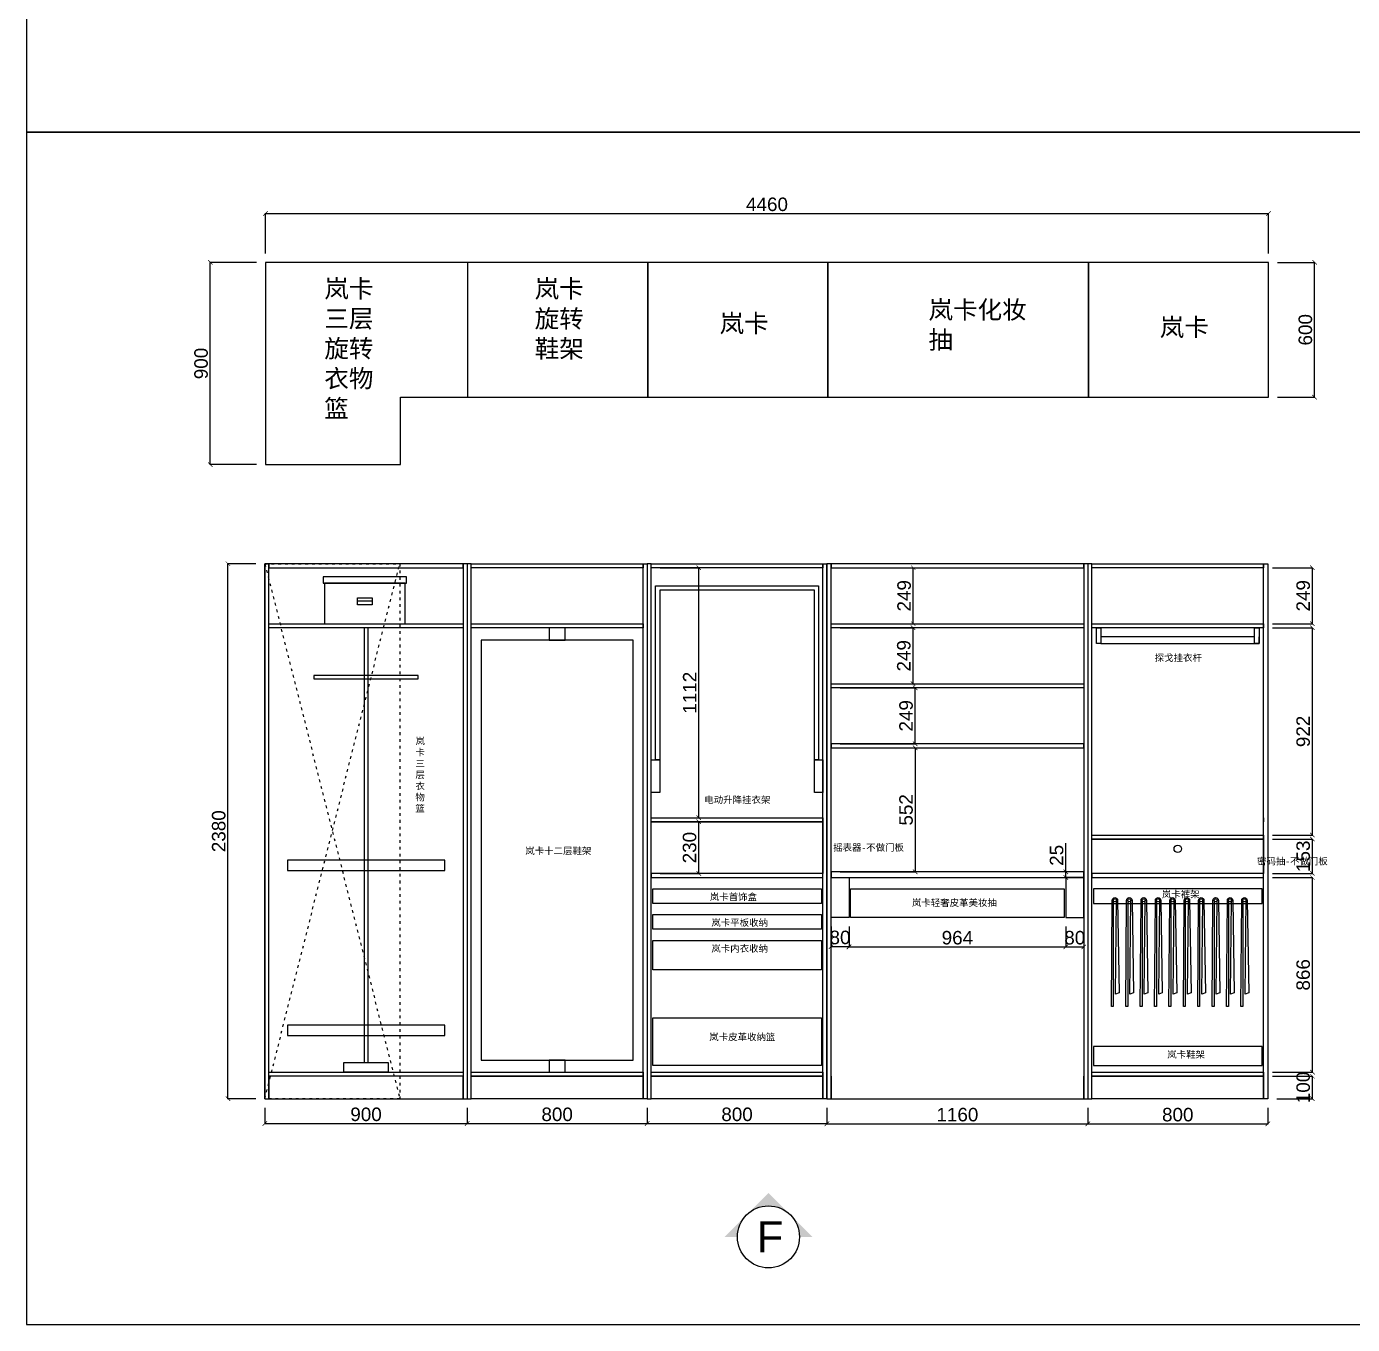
# Model space of a CAD drawing. Header units: millimetres. Extents: x 0 to 1097966, y -63096 to 223085.
# Drawn here: x 1057271 to 1063168, y 207450 to 213225 of the extents above; entities that cross this region are included whole.
import ezdxf

# ---------------------------------------------------------------- set-up
doc = ezdxf.new("R2010")
doc.units = ezdxf.units.MM
doc.linetypes.add('1800', pattern=[200000, 100000, 100000])
doc.linetypes.add('34', pattern=[30, 12, -18])
doc.layers.add('所有文字', color=7, linetype='Continuous')
doc.styles.get("Standard").update_dxf_attribs({"font": 'arial.ttf'})
doc.dimstyles.new('橱柜侧', dxfattribs={"dimtxt": 60, "dimasz": 20, "dimexe": 1.25, "dimexo": 40, "dimgap": 10, "dimtad": 1, "dimdec": 0, "dimtxsty": 'Standard', "dimblk": 'ARCHTICK', "dimcen": 2.5, "dimclrd": 1, "dimclre": 1, "dimadec": 0, "dimazin": 0, "dimtfac": 1, "dimtmove": 0, "dimatfit": 3, "dimfxl": 1, "dimarcsym": 0})

# ---------------------------------------------------------------- blocks, each defined once
blk = doc.blocks.new('储物箱子1')
blk.add_line((302516.1, 75738), (302529.1, 75738))
at = {"layer": '所有文字', "color": 251}
blk.add_line((302728.7, 75838.8), (302663.6, 75838.8), dxfattribs=at)
for points in [[(302881.1, 75947.2), (302511.1, 75947.2), (302511.1, 75918.1), (302881.1, 75918.1)], [(302876.1, 75918.1), (302516.1, 75918.1), (302516.1, 75738), (302876.1, 75738)], [(302663.6, 75853.7), (302728.7, 75853.7), (302728.7, 75822.8), (302663.6, 75822.8)]]:
    blk.add_lwpolyline(points, close=True, dxfattribs=at)
blk = doc.blocks.new('ggwsdfy')
at = {"color": 8}
for points in [[(199924.2, 25473.5), (199924.2, 24882.5), (199913.5, 24882.5), (199918.2, 25473.5, -1), (199948.2, 25473.5), (199956.7, 24960), (199936.5, 24952.7), (199942.1, 25474.8)], [(200004.2, 25473.5), (200004.2, 24882.5), (199993.5, 24882.5), (199998.2, 25473.5, -1), (200028.2, 25473.5), (200036.7, 24960), (200016.5, 24952.7), (200022.1, 25474.8)], [(200084.2, 25473.5), (200084.2, 24882.5), (200073.5, 24882.5), (200078.2, 25473.5, -1), (200108.2, 25473.5), (200116.7, 24960), (200096.5, 24952.7), (200102.1, 25474.8)], [(200164.2, 25473.5), (200164.2, 24882.5), (200153.5, 24882.5), (200158.2, 25473.5, -1), (200188.2, 25473.5), (200196.7, 24960), (200176.5, 24952.7), (200182.1, 25474.8)], [(200244.2, 25473.5), (200244.2, 24882.5), (200233.5, 24882.5), (200238.2, 25473.5, -1), (200268.2, 25473.5), (200276.7, 24960), (200256.5, 24952.7), (200262.1, 25474.8)], [(200324.2, 25473.5), (200324.2, 24882.5), (200313.5, 24882.5), (200318.2, 25473.5, -1), (200348.2, 25473.5), (200356.7, 24960), (200336.5, 24952.7), (200342.1, 25474.8)], [(200404.2, 25473.5), (200404.2, 24882.5), (200393.5, 24882.5), (200398.2, 25473.5, -1), (200428.2, 25473.5), (200436.7, 24960), (200416.5, 24952.7), (200422.1, 25474.8)], [(200484.2, 25473.5), (200484.2, 24882.5), (200473.5, 24882.5), (200478.2, 25473.5, -1), (200508.2, 25473.5), (200516.7, 24960), (200496.5, 24952.7), (200502.1, 25474.8)], [(200564.2, 25473.5), (200564.2, 24882.5), (200553.5, 24882.5), (200558.2, 25473.5, -1), (200588.2, 25473.5), (200596.7, 24960), (200576.5, 24952.7), (200582.1, 25474.8)], [(200644.2, 25473.5), (200644.2, 24882.5), (200633.5, 24882.5), (200638.2, 25473.5, -1), (200668.2, 25473.5), (200676.7, 24960), (200656.5, 24952.7), (200662.1, 25474.8)]]:
    blk.add_lwpolyline(points, format="xyb", dxfattribs=at)
for centre in [(199933.2, 25473.5), (200013.2, 25473.5), (200093.2, 25473.5), (200173.2, 25473.5), (200253.2, 25473.5), (200333.2, 25473.5), (200413.2, 25473.5), (200493.2, 25473.5), (200573.2, 25473.5), (200653.2, 25473.5)]:
    blk.add_circle(centre, 9, dxfattribs=at)
blk = doc.blocks.new('_ArchTick')
at = {"color": 0, "linetype": 'ByBlock', "const_width": 0.15}
blk.add_lwpolyline([(-0.5, -0.5), (0.5, 0.5)], dxfattribs=at)
blk = doc.blocks.new('*D279')
at = {"color": 1, "linetype": '1800', "lineweight": -2, "transparency": 16777216}
for p, q in [((1058294, 212175.8), (1058086.7, 212175.8)), ((1058088, 211275.8), (1058088, 212175.8)), ((1058294, 211275.8), (1058086.7, 211275.8))]:
    blk.add_line(p, q, dxfattribs=at)
at = {"layer": 'Defpoints', "color": 0, "linetype": '1800', "lineweight": -2, "transparency": 16777216}
for p in [(1058088, 212175.8), (1058334, 212175.8), (1058334, 211275.8)]:
    blk.add_point(p, dxfattribs=at)
at = {"color": 1, "linetype": '1800', "lineweight": -2, "transparency": 16777216, "xscale": 20, "yscale": 20, "zscale": 20}
for p, rotation in [((1058088, 212175.8), 90), ((1058088, 211275.8), 270)]:
    blk.add_blockref('_ArchTick', p, dxfattribs=dict(at, rotation=rotation))
at = {"color": 0, "linetype": '1800', "lineweight": -2, "transparency": 16777216, "insert": (1058047.4, 211725.8), "char_height": 60, "attachment_point": 5, "rotation": 90}
blk.add_mtext('900', dxfattribs=at)
blk = doc.blocks.new('*D280')
at = {"color": 1, "linetype": '1800', "lineweight": -2, "transparency": 16777216}
for p, q in [((1058334, 212215.8), (1058334, 212394.2)), ((1058334, 212393), (1062794, 212393)), ((1062794, 212215.8), (1062794, 212394.2))]:
    blk.add_line(p, q, dxfattribs=at)
at = {"layer": 'Defpoints', "color": 0, "linetype": '1800', "lineweight": -2, "transparency": 16777216}
for p in [(1062794, 212393), (1058334, 212175.8), (1062794, 212175.8)]:
    blk.add_point(p, dxfattribs=at)
at = {"color": 1, "linetype": '1800', "lineweight": -2, "transparency": 16777216, "xscale": 20, "yscale": 20, "zscale": 20, "rotation": 180}
blk.add_blockref('_ArchTick', (1058334, 212393), dxfattribs=at)
at = {"color": 1, "linetype": '1800', "lineweight": -2, "transparency": 16777216, "xscale": 20, "yscale": 20, "zscale": 20}
blk.add_blockref('_ArchTick', (1062794, 212393), dxfattribs=at)
at = {"color": 0, "linetype": '1800', "lineweight": -2, "transparency": 16777216, "insert": (1060564, 212433.6), "char_height": 60, "attachment_point": 5}
blk.add_mtext('4460', dxfattribs=at)
blk = doc.blocks.new('*D281')
at = {"color": 1, "linetype": '1800', "lineweight": -2, "transparency": 16777216}
for p, q in [((1062834, 212175.8), (1063000.5, 212175.8)), ((1062999.2, 211575.8), (1062999.2, 212175.8)), ((1062834, 211575.8), (1063000.5, 211575.8))]:
    blk.add_line(p, q, dxfattribs=at)
at = {"layer": 'Defpoints', "color": 0, "linetype": '1800', "lineweight": -2, "transparency": 16777216}
for p in [(1062794, 212175.8), (1062999.2, 212175.8), (1062794, 211575.8)]:
    blk.add_point(p, dxfattribs=at)
at = {"color": 1, "linetype": '1800', "lineweight": -2, "transparency": 16777216, "xscale": 20, "yscale": 20, "zscale": 20}
for p, rotation in [((1062999.2, 212175.8), 90), ((1062999.2, 211575.8), 270)]:
    blk.add_blockref('_ArchTick', p, dxfattribs=dict(at, rotation=rotation))
at = {"color": 0, "linetype": '1800', "lineweight": -2, "transparency": 16777216, "insert": (1062958.6, 211875.8), "char_height": 60, "attachment_point": 5, "rotation": 90}
blk.add_mtext('600', dxfattribs=at)
blk = doc.blocks.new('*D285')
at = {"color": 1, "linetype": '1800', "lineweight": -2, "transparency": 16777216}
for p, q in [((1058330.8, 208414.9), (1058330.8, 208343)), ((1059230.8, 208414.9), (1059230.8, 208343)), ((1058330.8, 208344.3), (1059230.8, 208344.3))]:
    blk.add_line(p, q, dxfattribs=at)
at = {"layer": 'Defpoints', "color": 0, "linetype": '1800', "lineweight": -2, "transparency": 16777216}
for p in [(1058330.8, 208454.9), (1059230.8, 208454.9), (1059230.8, 208344.3)]:
    blk.add_point(p, dxfattribs=at)
at = {"color": 1, "linetype": '1800', "lineweight": -2, "transparency": 16777216, "xscale": 20, "yscale": 20, "zscale": 20, "rotation": 180}
blk.add_blockref('_ArchTick', (1058330.8, 208344.3), dxfattribs=at)
at = {"color": 1, "linetype": '1800', "lineweight": -2, "transparency": 16777216, "xscale": 20, "yscale": 20, "zscale": 20}
blk.add_blockref('_ArchTick', (1059230.8, 208344.3), dxfattribs=at)
at = {"color": 0, "linetype": '1800', "lineweight": -2, "transparency": 16777216, "insert": (1058780.8, 208384.9), "char_height": 60, "attachment_point": 5}
blk.add_mtext('900', dxfattribs=at)
blk = doc.blocks.new('*D286')
at = {"color": 1, "linetype": '1800', "lineweight": -2, "transparency": 16777216}
for p, q in [((1059230.8, 208414.9), (1059230.8, 208343)), ((1060030.8, 208414.9), (1060030.8, 208343)), ((1059230.8, 208344.3), (1060030.8, 208344.3))]:
    blk.add_line(p, q, dxfattribs=at)
at = {"layer": 'Defpoints', "color": 0, "linetype": '1800', "lineweight": -2, "transparency": 16777216}
for p in [(1059230.8, 208454.9), (1060030.8, 208454.9), (1060030.8, 208344.3)]:
    blk.add_point(p, dxfattribs=at)
at = {"color": 1, "linetype": '1800', "lineweight": -2, "transparency": 16777216, "xscale": 20, "yscale": 20, "zscale": 20, "rotation": 180}
blk.add_blockref('_ArchTick', (1059230.8, 208344.3), dxfattribs=at)
at = {"color": 1, "linetype": '1800', "lineweight": -2, "transparency": 16777216, "xscale": 20, "yscale": 20, "zscale": 20}
blk.add_blockref('_ArchTick', (1060030.8, 208344.3), dxfattribs=at)
at = {"color": 0, "linetype": '1800', "lineweight": -2, "transparency": 16777216, "insert": (1059630.8, 208384.9), "char_height": 60, "attachment_point": 5}
blk.add_mtext('800', dxfattribs=at)
blk = doc.blocks.new('*D287')
at = {"color": 1, "linetype": '1800', "lineweight": -2, "transparency": 16777216}
for p, q in [((1060030.8, 208414.9), (1060030.8, 208343)), ((1060830.8, 208414.9), (1060830.8, 208343)), ((1060030.8, 208344.3), (1060830.8, 208344.3))]:
    blk.add_line(p, q, dxfattribs=at)
at = {"layer": 'Defpoints', "color": 0, "linetype": '1800', "lineweight": -2, "transparency": 16777216}
for p in [(1060030.8, 208454.9), (1060830.8, 208454.9), (1060830.8, 208344.3)]:
    blk.add_point(p, dxfattribs=at)
at = {"color": 1, "linetype": '1800', "lineweight": -2, "transparency": 16777216, "xscale": 20, "yscale": 20, "zscale": 20, "rotation": 180}
blk.add_blockref('_ArchTick', (1060030.8, 208344.3), dxfattribs=at)
at = {"color": 1, "linetype": '1800', "lineweight": -2, "transparency": 16777216, "xscale": 20, "yscale": 20, "zscale": 20}
blk.add_blockref('_ArchTick', (1060830.8, 208344.3), dxfattribs=at)
at = {"color": 0, "linetype": '1800', "lineweight": -2, "transparency": 16777216, "insert": (1060430.8, 208384.9), "char_height": 60, "attachment_point": 5}
blk.add_mtext('800', dxfattribs=at)
blk = doc.blocks.new('*D288')
at = {"color": 1, "linetype": '1800', "lineweight": -2, "transparency": 16777216}
for p, q in [((1060830.8, 208414.9), (1060830.8, 208341.8)), ((1061990.8, 208414.9), (1061990.8, 208341.8)), ((1060830.8, 208343), (1061990.8, 208343))]:
    blk.add_line(p, q, dxfattribs=at)
at = {"layer": 'Defpoints', "color": 0, "linetype": '1800', "lineweight": -2, "transparency": 16777216}
for p in [(1060830.8, 208454.9), (1061990.8, 208454.9), (1061990.8, 208343)]:
    blk.add_point(p, dxfattribs=at)
at = {"color": 1, "linetype": '1800', "lineweight": -2, "transparency": 16777216, "xscale": 20, "yscale": 20, "zscale": 20, "rotation": 180}
blk.add_blockref('_ArchTick', (1060830.8, 208343), dxfattribs=at)
at = {"color": 1, "linetype": '1800', "lineweight": -2, "transparency": 16777216, "xscale": 20, "yscale": 20, "zscale": 20}
blk.add_blockref('_ArchTick', (1061990.8, 208343), dxfattribs=at)
at = {"color": 0, "linetype": '1800', "lineweight": -2, "transparency": 16777216, "insert": (1061410.8, 208383.6), "char_height": 60, "attachment_point": 5}
blk.add_mtext('1160', dxfattribs=at)
blk = doc.blocks.new('*D289')
at = {"color": 1, "linetype": '1800', "lineweight": -2, "transparency": 16777216}
for p, q in [((1061990.8, 208414.9), (1061990.8, 208341.8)), ((1062790.8, 208414.9), (1062790.8, 208341.8)), ((1061990.8, 208343), (1062790.8, 208343))]:
    blk.add_line(p, q, dxfattribs=at)
at = {"layer": 'Defpoints', "color": 0, "linetype": '1800', "lineweight": -2, "transparency": 16777216}
for p in [(1061990.8, 208454.9), (1062790.8, 208454.9), (1062790.8, 208343)]:
    blk.add_point(p, dxfattribs=at)
at = {"color": 1, "linetype": '1800', "lineweight": -2, "transparency": 16777216, "xscale": 20, "yscale": 20, "zscale": 20, "rotation": 180}
blk.add_blockref('_ArchTick', (1061990.8, 208343), dxfattribs=at)
at = {"color": 1, "linetype": '1800', "lineweight": -2, "transparency": 16777216, "xscale": 20, "yscale": 20, "zscale": 20}
blk.add_blockref('_ArchTick', (1062790.8, 208343), dxfattribs=at)
at = {"color": 0, "linetype": '1800', "lineweight": -2, "transparency": 16777216, "insert": (1062390.8, 208383.6), "char_height": 60, "attachment_point": 5}
blk.add_mtext('800', dxfattribs=at)
blk = doc.blocks.new('*D290')
at = {"color": 1, "linetype": '1800', "lineweight": -2, "transparency": 16777216}
for p, q in [((1062812.8, 208554.9), (1062990.7, 208554.9)), ((1062989.5, 208454.9), (1062989.5, 208554.9)), ((1062830.8, 208454.9), (1062990.7, 208454.9))]:
    blk.add_line(p, q, dxfattribs=at)
at = {"layer": 'Defpoints', "color": 0, "linetype": '1800', "lineweight": -2, "transparency": 16777216}
for p in [(1062772.8, 208554.9), (1062989.5, 208554.9), (1062790.8, 208454.9)]:
    blk.add_point(p, dxfattribs=at)
at = {"color": 1, "linetype": '1800', "lineweight": -2, "transparency": 16777216, "xscale": 20, "yscale": 20, "zscale": 20}
for p, rotation in [((1062989.5, 208554.9), 90), ((1062989.5, 208454.9), 270)]:
    blk.add_blockref('_ArchTick', p, dxfattribs=dict(at, rotation=rotation))
at = {"color": 0, "linetype": '1800', "lineweight": -2, "transparency": 16777216, "insert": (1062948.9, 208504.9), "char_height": 60, "attachment_point": 5, "rotation": 90}
blk.add_mtext('100', dxfattribs=at)
blk = doc.blocks.new('*D291')
at = {"color": 1, "linetype": '1800', "lineweight": -2, "transparency": 16777216}
for p, q in [((1062812.8, 209438.9), (1062990.7, 209438.9)), ((1062989.5, 208572.9), (1062989.5, 209438.9)), ((1062812.8, 208572.9), (1062990.7, 208572.9))]:
    blk.add_line(p, q, dxfattribs=at)
at = {"layer": 'Defpoints', "color": 0, "linetype": '1800', "lineweight": -2, "transparency": 16777216}
for p in [(1062772.8, 209438.9), (1062989.5, 209438.9), (1062772.8, 208572.9)]:
    blk.add_point(p, dxfattribs=at)
at = {"color": 1, "linetype": '1800', "lineweight": -2, "transparency": 16777216, "xscale": 20, "yscale": 20, "zscale": 20}
for p, rotation in [((1062989.5, 209438.9), 90), ((1062989.5, 208572.9), 270)]:
    blk.add_blockref('_ArchTick', p, dxfattribs=dict(at, rotation=rotation))
at = {"color": 0, "linetype": '1800', "lineweight": -2, "transparency": 16777216, "insert": (1062948.9, 209005.9), "char_height": 60, "attachment_point": 5, "rotation": 90}
blk.add_mtext('866', dxfattribs=at)
blk = doc.blocks.new('*D292')
at = {"color": 1, "linetype": '1800', "lineweight": -2, "transparency": 16777216}
for p, q in [((1062812.8, 209609.9), (1062990.7, 209609.9)), ((1062989.5, 209456.9), (1062989.5, 209609.9)), ((1062812.8, 209456.9), (1062990.7, 209456.9))]:
    blk.add_line(p, q, dxfattribs=at)
at = {"layer": 'Defpoints', "color": 0, "linetype": '1800', "lineweight": -2, "transparency": 16777216}
for p in [(1062772.8, 209609.9), (1062989.5, 209609.9), (1062772.8, 209456.9)]:
    blk.add_point(p, dxfattribs=at)
at = {"color": 1, "linetype": '1800', "lineweight": -2, "transparency": 16777216, "xscale": 20, "yscale": 20, "zscale": 20}
for p, rotation in [((1062989.5, 209609.9), 90), ((1062989.5, 209456.9), 270)]:
    blk.add_blockref('_ArchTick', p, dxfattribs=dict(at, rotation=rotation))
at = {"color": 0, "linetype": '1800', "lineweight": -2, "transparency": 16777216, "insert": (1062948.8, 209533.4), "char_height": 60, "attachment_point": 5, "rotation": 90}
blk.add_mtext('153', dxfattribs=at)
blk = doc.blocks.new('*D293')
at = {"color": 1, "linetype": '1800', "lineweight": -2, "transparency": 16777216}
for p, q in [((1062812.8, 210549.9), (1062990.7, 210549.9)), ((1062989.5, 209627.9), (1062989.5, 210549.9)), ((1062812.8, 209627.9), (1062990.7, 209627.9))]:
    blk.add_line(p, q, dxfattribs=at)
at = {"layer": 'Defpoints', "color": 0, "linetype": '1800', "lineweight": -2, "transparency": 16777216}
for p in [(1062772.8, 210549.9), (1062989.5, 210549.9), (1062772.8, 209627.9)]:
    blk.add_point(p, dxfattribs=at)
at = {"color": 1, "linetype": '1800', "lineweight": -2, "transparency": 16777216, "xscale": 20, "yscale": 20, "zscale": 20}
for p, rotation in [((1062989.5, 210549.9), 90), ((1062989.5, 209627.9), 270)]:
    blk.add_blockref('_ArchTick', p, dxfattribs=dict(at, rotation=rotation))
at = {"color": 0, "linetype": '1800', "lineweight": -2, "transparency": 16777216, "insert": (1062948.9, 210088.9), "char_height": 60, "attachment_point": 5, "rotation": 90}
blk.add_mtext('922', dxfattribs=at)
blk = doc.blocks.new('*D294')
at = {"color": 1, "linetype": '1800', "lineweight": -2, "transparency": 16777216}
for p, q in [((1062812.8, 210816.9), (1062990.7, 210816.9)), ((1062989.5, 210567.9), (1062989.5, 210816.9)), ((1062812.8, 210567.9), (1062990.7, 210567.9))]:
    blk.add_line(p, q, dxfattribs=at)
at = {"layer": 'Defpoints', "color": 0, "linetype": '1800', "lineweight": -2, "transparency": 16777216}
for p in [(1062772.8, 210816.9), (1062989.5, 210816.9), (1062772.8, 210567.9)]:
    blk.add_point(p, dxfattribs=at)
at = {"color": 1, "linetype": '1800', "lineweight": -2, "transparency": 16777216, "xscale": 20, "yscale": 20, "zscale": 20}
for p, rotation in [((1062989.5, 210816.9), 90), ((1062989.5, 210567.9), 270)]:
    blk.add_blockref('_ArchTick', p, dxfattribs=dict(at, rotation=rotation))
at = {"color": 0, "linetype": '1800', "lineweight": -2, "transparency": 16777216, "insert": (1062948.9, 210692.4), "char_height": 60, "attachment_point": 5, "rotation": 90}
blk.add_mtext('249', dxfattribs=at)
blk = doc.blocks.new('*D295')
at = {"color": 1, "linetype": '1800', "lineweight": -2, "transparency": 16777216}
for p, q in [((1060888.8, 210282.9), (1061224.6, 210282.9)), ((1061223.4, 210033.9), (1061223.4, 210282.9)), ((1060888.8, 210033.9), (1061224.6, 210033.9))]:
    blk.add_line(p, q, dxfattribs=at)
at = {"layer": 'Defpoints', "color": 0, "linetype": '1800', "lineweight": -2, "transparency": 16777216}
for p in [(1060848.8, 210282.9), (1061223.4, 210282.9), (1060848.8, 210033.9)]:
    blk.add_point(p, dxfattribs=at)
at = {"color": 1, "linetype": '1800', "lineweight": -2, "transparency": 16777216, "xscale": 20, "yscale": 20, "zscale": 20}
for p, rotation in [((1061223.4, 210282.9), 90), ((1061223.4, 210033.9), 270)]:
    blk.add_blockref('_ArchTick', p, dxfattribs=dict(at, rotation=rotation))
at = {"color": 0, "linetype": '1800', "lineweight": -2, "transparency": 16777216, "insert": (1061182.7, 210158.4), "char_height": 60, "attachment_point": 5, "rotation": 90}
blk.add_mtext('249', dxfattribs=at)
blk = doc.blocks.new('*D296')
at = {"color": 1, "linetype": '1800', "lineweight": -2, "transparency": 16777216}
for p, q in [((1060888.8, 210549.9), (1061214.6, 210549.9)), ((1061213.4, 210300.9), (1061213.4, 210549.9)), ((1060888.8, 210300.9), (1061214.6, 210300.9))]:
    blk.add_line(p, q, dxfattribs=at)
at = {"layer": 'Defpoints', "color": 0, "linetype": '1800', "lineweight": -2, "transparency": 16777216}
for p in [(1060848.8, 210549.9), (1061213.4, 210549.9), (1060848.8, 210300.9)]:
    blk.add_point(p, dxfattribs=at)
at = {"color": 1, "linetype": '1800', "lineweight": -2, "transparency": 16777216, "xscale": 20, "yscale": 20, "zscale": 20}
for p, rotation in [((1061213.4, 210549.9), 90), ((1061213.4, 210300.9), 270)]:
    blk.add_blockref('_ArchTick', p, dxfattribs=dict(at, rotation=rotation))
at = {"color": 0, "linetype": '1800', "lineweight": -2, "transparency": 16777216, "insert": (1061172.7, 210425.4), "char_height": 60, "attachment_point": 5, "rotation": 90}
blk.add_mtext('249', dxfattribs=at)
blk = doc.blocks.new('*D297')
at = {"color": 1, "linetype": '1800', "lineweight": -2, "transparency": 16777216}
for p, q in [((1060888.8, 210816.9), (1061215.9, 210816.9)), ((1061214.6, 210567.9), (1061214.6, 210816.9)), ((1060888.8, 210567.9), (1061215.9, 210567.9))]:
    blk.add_line(p, q, dxfattribs=at)
at = {"layer": 'Defpoints', "color": 0, "linetype": '1800', "lineweight": -2, "transparency": 16777216}
for p in [(1060848.8, 210816.9), (1061214.6, 210816.9), (1060848.8, 210567.9)]:
    blk.add_point(p, dxfattribs=at)
at = {"color": 1, "linetype": '1800', "lineweight": -2, "transparency": 16777216, "xscale": 20, "yscale": 20, "zscale": 20}
for p, rotation in [((1061214.6, 210816.9), 90), ((1061214.6, 210567.9), 270)]:
    blk.add_blockref('_ArchTick', p, dxfattribs=dict(at, rotation=rotation))
at = {"color": 0, "linetype": '1800', "lineweight": -2, "transparency": 16777216, "insert": (1061174, 210692.4), "char_height": 60, "attachment_point": 5, "rotation": 90}
blk.add_mtext('249', dxfattribs=at)
blk = doc.blocks.new('*D298')
at = {"color": 1, "linetype": '1800', "lineweight": -2, "transparency": 16777216}
for p, q in [((1060888.8, 210015.9), (1061224.6, 210015.9)), ((1061223.4, 210015.9), (1061223.4, 209463.9)), ((1060888.8, 209463.9), (1061224.6, 209463.9))]:
    blk.add_line(p, q, dxfattribs=at)
at = {"layer": 'Defpoints', "color": 0, "linetype": '1800', "lineweight": -2, "transparency": 16777216}
for p in [(1060848.8, 210015.9), (1060848.8, 209463.9), (1061223.4, 209463.9)]:
    blk.add_point(p, dxfattribs=at)
at = {"color": 1, "linetype": '1800', "lineweight": -2, "transparency": 16777216, "xscale": 20, "yscale": 20, "zscale": 20}
for p, rotation in [((1061223.4, 210015.9), 90), ((1061223.4, 209463.9), 270)]:
    blk.add_blockref('_ArchTick', p, dxfattribs=dict(at, rotation=rotation))
at = {"color": 0, "linetype": '1800', "lineweight": -2, "transparency": 16777216, "insert": (1061182.7, 209739.9), "char_height": 60, "attachment_point": 5, "rotation": 90}
blk.add_mtext('552', dxfattribs=at)
blk = doc.blocks.new('*D299')
at = {"color": 1, "linetype": '1800', "lineweight": -2, "transparency": 16777216}
for p, q in [((1060848.8, 209220.9), (1060848.8, 209130.1)), ((1060928.8, 209220.9), (1060928.8, 209130.1)), ((1060848.8, 209131.4), (1060928.8, 209131.4))]:
    blk.add_line(p, q, dxfattribs=at)
at = {"layer": 'Defpoints', "color": 0, "linetype": '1800', "lineweight": -2, "transparency": 16777216}
for p in [(1060848.8, 209260.9), (1060928.8, 209260.9), (1060928.8, 209131.4)]:
    blk.add_point(p, dxfattribs=at)
at = {"color": 1, "linetype": '1800', "lineweight": -2, "transparency": 16777216, "xscale": 20, "yscale": 20, "zscale": 20, "rotation": 180}
blk.add_blockref('_ArchTick', (1060848.8, 209131.4), dxfattribs=at)
at = {"color": 1, "linetype": '1800', "lineweight": -2, "transparency": 16777216, "xscale": 20, "yscale": 20, "zscale": 20}
blk.add_blockref('_ArchTick', (1060928.8, 209131.4), dxfattribs=at)
at = {"color": 0, "linetype": '1800', "lineweight": -2, "transparency": 16777216, "insert": (1060888.8, 209172), "char_height": 60, "attachment_point": 5}
blk.add_mtext('80', dxfattribs=at)
blk = doc.blocks.new('*D300')
at = {"color": 1, "linetype": '1800', "lineweight": -2, "transparency": 16777216}
for p, q in [((1060928.8, 209220.9), (1060928.8, 209128.9)), ((1061892.8, 209220.9), (1061892.8, 209128.9)), ((1060928.8, 209130.1), (1061892.8, 209130.1))]:
    blk.add_line(p, q, dxfattribs=at)
at = {"layer": 'Defpoints', "color": 0, "linetype": '1800', "lineweight": -2, "transparency": 16777216}
for p in [(1060928.8, 209260.9), (1061892.8, 209260.9), (1061892.8, 209130.1)]:
    blk.add_point(p, dxfattribs=at)
at = {"color": 1, "linetype": '1800', "lineweight": -2, "transparency": 16777216, "xscale": 20, "yscale": 20, "zscale": 20, "rotation": 180}
blk.add_blockref('_ArchTick', (1060928.8, 209130.1), dxfattribs=at)
at = {"color": 1, "linetype": '1800', "lineweight": -2, "transparency": 16777216, "xscale": 20, "yscale": 20, "zscale": 20}
blk.add_blockref('_ArchTick', (1061892.8, 209130.1), dxfattribs=at)
at = {"color": 0, "linetype": '1800', "lineweight": -2, "transparency": 16777216, "insert": (1061410.8, 209170.8), "char_height": 60, "attachment_point": 5}
blk.add_mtext('964', dxfattribs=at)
blk = doc.blocks.new('*D301')
at = {"color": 1, "linetype": '1800', "lineweight": -2, "transparency": 16777216}
for p, q in [((1061892.8, 209220.9), (1061892.8, 209128.9)), ((1061972.8, 209220.9), (1061972.8, 209128.9)), ((1061892.8, 209130.1), (1061972.8, 209130.1))]:
    blk.add_line(p, q, dxfattribs=at)
at = {"layer": 'Defpoints', "color": 0, "linetype": '1800', "lineweight": -2, "transparency": 16777216}
for p in [(1061892.8, 209260.9), (1061972.8, 209260.9), (1061972.8, 209130.1)]:
    blk.add_point(p, dxfattribs=at)
at = {"color": 1, "linetype": '1800', "lineweight": -2, "transparency": 16777216, "xscale": 20, "yscale": 20, "zscale": 20, "rotation": 180}
blk.add_blockref('_ArchTick', (1061892.8, 209130.1), dxfattribs=at)
at = {"color": 1, "linetype": '1800', "lineweight": -2, "transparency": 16777216, "xscale": 20, "yscale": 20, "zscale": 20}
blk.add_blockref('_ArchTick', (1061972.8, 209130.1), dxfattribs=at)
at = {"color": 0, "linetype": '1800', "lineweight": -2, "transparency": 16777216, "insert": (1061932.8, 209170.8), "char_height": 60, "attachment_point": 5}
blk.add_mtext('80', dxfattribs=at)
blk = doc.blocks.new('*D302')
at = {"color": 1, "linetype": '1800', "lineweight": -2, "transparency": 16777216}
for p, q in [((1061892.8, 209463.9), (1061892.8, 209591.3)), ((1061932.8, 209463.9), (1061891.5, 209463.9)), ((1061892.8, 209438.9), (1061892.8, 209463.9)), ((1061932.8, 209438.9), (1061891.5, 209438.9))]:
    blk.add_line(p, q, dxfattribs=at)
at = {"layer": 'Defpoints', "color": 0, "linetype": '1800', "lineweight": -2, "transparency": 16777216}
for p in [(1061892.8, 209463.9), (1061972.8, 209463.9), (1061972.8, 209438.9)]:
    blk.add_point(p, dxfattribs=at)
at = {"color": 1, "linetype": '1800', "lineweight": -2, "transparency": 16777216, "xscale": 20, "yscale": 20, "zscale": 20}
for p, rotation in [((1061892.8, 209463.9), 90), ((1061892.8, 209438.9), 270)]:
    blk.add_blockref('_ArchTick', p, dxfattribs=dict(at, rotation=rotation))
at = {"color": 0, "linetype": '1800', "lineweight": -2, "transparency": 16777216, "insert": (1061852.2, 209537.6), "char_height": 60, "attachment_point": 5, "rotation": 90}
blk.add_mtext('25', dxfattribs=at)
blk = doc.blocks.new('*D303')
at = {"color": 1, "linetype": '1800', "lineweight": -2, "transparency": 16777216}
for p, q in [((1060088.8, 210816.9), (1060261.7, 210816.9)), ((1060260.4, 209704.9), (1060260.4, 210816.9)), ((1060088.8, 209704.9), (1060261.7, 209704.9))]:
    blk.add_line(p, q, dxfattribs=at)
at = {"layer": 'Defpoints', "color": 0, "linetype": '1800', "lineweight": -2, "transparency": 16777216}
for p in [(1060048.8, 210816.9), (1060260.4, 210816.9), (1060048.8, 209704.9)]:
    blk.add_point(p, dxfattribs=at)
at = {"color": 1, "linetype": '1800', "lineweight": -2, "transparency": 16777216, "xscale": 20, "yscale": 20, "zscale": 20}
for p, rotation in [((1060260.4, 210816.9), 90), ((1060260.4, 209704.9), 270)]:
    blk.add_blockref('_ArchTick', p, dxfattribs=dict(at, rotation=rotation))
at = {"color": 0, "linetype": '1800', "lineweight": -2, "transparency": 16777216, "insert": (1060220.3, 210260.9), "char_height": 60, "attachment_point": 5, "rotation": 90}
blk.add_mtext('1112', dxfattribs=at)
blk = doc.blocks.new('*D304')
at = {"color": 1, "linetype": '1800', "lineweight": -2, "transparency": 16777216}
for p, q in [((1060088.8, 209686.9), (1060261.7, 209686.9)), ((1060260.4, 209456.9), (1060260.4, 209686.9)), ((1060088.8, 209456.9), (1060261.7, 209456.9))]:
    blk.add_line(p, q, dxfattribs=at)
at = {"layer": 'Defpoints', "color": 0, "linetype": '1800', "lineweight": -2, "transparency": 16777216}
for p in [(1060048.8, 209686.9), (1060260.4, 209686.9), (1060048.8, 209456.9)]:
    blk.add_point(p, dxfattribs=at)
at = {"color": 1, "linetype": '1800', "lineweight": -2, "transparency": 16777216, "xscale": 20, "yscale": 20, "zscale": 20}
for p, rotation in [((1060260.4, 209686.9), 90), ((1060260.4, 209456.9), 270)]:
    blk.add_blockref('_ArchTick', p, dxfattribs=dict(at, rotation=rotation))
at = {"color": 0, "linetype": '1800', "lineweight": -2, "transparency": 16777216, "insert": (1060219.8, 209571.9), "char_height": 60, "attachment_point": 5, "rotation": 90}
blk.add_mtext('230', dxfattribs=at)
blk = doc.blocks.new('*D305')
at = {"color": 1, "linetype": '1800', "lineweight": -2, "transparency": 16777216}
for p, q in [((1058290.8, 210834.9), (1058165.4, 210834.9)), ((1058166.6, 208454.9), (1058166.6, 210834.9)), ((1058290.8, 208454.9), (1058165.4, 208454.9))]:
    blk.add_line(p, q, dxfattribs=at)
at = {"layer": 'Defpoints', "color": 0, "linetype": '1800', "lineweight": -2, "transparency": 16777216}
for p in [(1058166.6, 210834.9), (1058330.8, 210834.9), (1058330.8, 208454.9)]:
    blk.add_point(p, dxfattribs=at)
at = {"color": 1, "linetype": '1800', "lineweight": -2, "transparency": 16777216, "xscale": 20, "yscale": 20, "zscale": 20}
for p, rotation in [((1058166.6, 210834.9), 90), ((1058166.6, 208454.9), 270)]:
    blk.add_blockref('_ArchTick', p, dxfattribs=dict(at, rotation=rotation))
at = {"color": 0, "linetype": '1800', "lineweight": -2, "transparency": 16777216, "insert": (1058125.9, 209644.9), "char_height": 60, "attachment_point": 5, "rotation": 90}
blk.add_mtext('2380', dxfattribs=at)

msp = doc.modelspace()

# ---------------------------------------------------------------- hatches: boundary and pattern name
h = msp.add_hatch(color=7)
h.paths.add_polyline_path([(1060570.492, 208035.132), (1060472.897, 207937.537, -0.41421356), (1060668.088, 207937.537)])
h.paths.add_polyline_path([(1060472.897, 207937.537), (1060375.301, 207839.941), (1060432.471, 207839.941, -0.19891237)])
h.paths.add_polyline_path([(1060668.088, 207937.537, -0.19891237), (1060708.514, 207839.941), (1060765.684, 207839.941)])

# ---------------------------------------------------------------- linework, layer by layer
for p, q in [((1058330.798, 210834.899), (1058330.798, 208454.899)), ((1058330.798, 210834.899), (1058330.798, 208454.899)), ((1058348.798, 210834.899), (1058330.798, 210834.899)), ((1058330.798, 208454.899), (1058330.798, 210834.899)), ((1058348.798, 208454.899), (1058348.798, 210834.899)), ((1058348.798, 210834.899), (1058348.798, 210816.899)), ((1059212.798, 210834.899), (1058348.798, 210834.899)), ((1059230.798, 210834.899), (1059212.798, 210834.899)), ((1059212.798, 210834.899), (1059212.798, 208454.899)), ((1059212.798, 210816.899), (1059212.798, 210834.899)), ((1059230.798, 210834.899), (1059230.798, 208454.899)), ((1059248.798, 210834.899), (1059230.798, 210834.899)), ((1059230.798, 210834.899), (1059230.798, 208454.899)), ((1059248.798, 210816.899), (1059248.798, 210834.899)), ((1059248.798, 210834.899), (1060012.798, 210834.899)), ((1059248.798, 208454.899), (1059248.798, 210834.899)), ((1060012.798, 208454.899), (1060012.798, 210834.899)), ((1060012.798, 210834.899), (1060030.798, 210834.899)), ((1060012.798, 210834.899), (1060012.798, 210816.899)), ((1060030.798, 210834.899), (1060030.798, 208454.899)), ((1060048.798, 210834.899), (1060030.798, 210834.899)), ((1060030.798, 210834.899), (1060030.798, 208454.899)), ((1060048.798, 210816.899), (1060048.798, 210834.899)), ((1060048.798, 210834.899), (1060812.798, 210834.899)), ((1060048.798, 208454.899), (1060048.798, 210834.899)), ((1060812.798, 208454.899), (1060812.798, 210834.899)), ((1060812.798, 210834.899), (1060830.798, 210834.899)), ((1060812.798, 210834.899), (1060812.798, 210816.899)), ((1060830.798, 210834.899), (1060830.798, 208454.899)), ((1060848.798, 210834.899), (1060830.798, 210834.899)), ((1060830.798, 208454.899), (1060830.798, 210834.899)), ((1060848.798, 208454.899), (1060848.798, 210834.899)), ((1060848.798, 210834.899), (1060848.798, 210816.899)), ((1061972.798, 210834.899), (1060848.798, 210834.899)), ((1061990.798, 210834.899), (1061972.798, 210834.899)), ((1061972.798, 210834.899), (1061972.798, 208454.899)), ((1061972.798, 210816.899), (1061972.798, 210834.899)), ((1061990.798, 210834.899), (1061990.798, 208454.899)), ((1062008.798, 210834.899), (1061990.798, 210834.899)), ((1061990.798, 210834.899), (1061990.798, 208454.899)), ((1062008.798, 210816.899), (1062008.798, 210834.899)), ((1062008.798, 210834.899), (1062772.798, 210834.899)), ((1062008.798, 208454.899), (1062008.798, 210834.899)), ((1062772.798, 208454.899), (1062772.798, 210834.899)), ((1062772.798, 210834.899), (1062790.798, 210834.899)), ((1062772.798, 210834.899), (1062772.798, 210816.899)), ((1062790.798, 210834.899), (1062790.798, 208454.899)), ((1058348.798, 210816.899), (1059212.798, 210816.899)), ((1060012.798, 210816.899), (1059248.798, 210816.899)), ((1060812.798, 210816.899), (1060048.798, 210816.899)), ((1060848.798, 210816.899), (1061972.798, 210816.899)), ((1062772.798, 210816.899), (1062008.798, 210816.899)), ((1058348.798, 210567.899), (1059212.798, 210567.899)), ((1058348.798, 210549.899), (1058348.798, 210567.899)), ((1059212.798, 210549.899), (1058348.798, 210549.899)), ((1059212.798, 210567.899), (1059212.798, 210549.899)), ((1059248.798, 210567.899), (1060012.798, 210567.899)), ((1059248.798, 210549.899), (1059248.798, 210567.899)), ((1060012.798, 210549.899), (1059248.798, 210549.899)), ((1060012.798, 210567.899), (1060012.798, 210549.899)), ((1060848.798, 210567.899), (1061972.798, 210567.899)), ((1060848.798, 210549.899), (1060848.798, 210567.899)), ((1061972.798, 210549.899), (1060848.798, 210549.899)), ((1061972.798, 210567.899), (1061972.798, 210549.899)), ((1062008.798, 210567.899), (1062772.798, 210567.899)), ((1062008.798, 210549.899), (1062008.798, 210567.899)), ((1062772.798, 210549.899), (1062008.798, 210549.899)), ((1062772.798, 210567.899), (1062772.798, 210549.899)), ((1060848.798, 210300.899), (1061972.798, 210300.899)), ((1060848.798, 210282.899), (1060848.798, 210300.899)), ((1061972.798, 210300.899), (1061972.798, 210282.899)), ((1061972.798, 210282.899), (1060848.798, 210282.899)), ((1061972.798, 210033.899), (1060848.798, 210033.899)), ((1060848.798, 210033.899), (1060848.798, 210015.899)), ((1060848.798, 210015.899), (1061972.798, 210015.899)), ((1061972.798, 210015.899), (1061972.798, 210033.899)), ((1060048.798, 209686.899), (1060048.798, 209704.899)), ((1060048.798, 209704.899), (1060812.801, 209704.899)), ((1060812.801, 209704.899), (1060812.801, 209686.899)), ((1062008.798, 209686.899), (1062008.798, 209704.899)), ((1062772.801, 209704.899), (1062772.801, 209686.899)), ((1060812.801, 209686.899), (1060048.798, 209686.899)), ((1062008.798, 209609.899), (1062008.798, 209627.899)), ((1062008.798, 209627.899), (1062772.798, 209627.899)), ((1062772.798, 209609.899), (1062008.798, 209609.899)), ((1062772.798, 209627.899), (1062772.798, 209609.899)), ((1061972.798, 209463.899), (1060848.798, 209463.899)), ((1060848.798, 209463.899), (1060848.798, 209438.899)), ((1061972.798, 209438.899), (1061972.798, 209463.899)), ((1060812.798, 209456.899), (1060048.798, 209456.899)), ((1060048.798, 209456.899), (1060048.798, 209438.899)), ((1060048.798, 209438.899), (1060812.798, 209438.899)), ((1060812.798, 209438.899), (1060812.798, 209456.899)), ((1060848.798, 209438.899), (1061972.798, 209438.899)), ((1060848.798, 209438.899), (1060928.798, 209438.899)), ((1060848.798, 209260.899), (1060848.798, 209438.899)), ((1060928.798, 209438.899), (1060928.798, 209260.899)), ((1061972.798, 209438.899), (1061892.798, 209438.899)), ((1061892.798, 209438.899), (1061892.798, 209260.899)), ((1061972.798, 209260.899), (1061972.798, 209438.899)), ((1062772.798, 209456.899), (1062008.798, 209456.899)), ((1062008.798, 209456.899), (1062008.798, 209438.899)), ((1062772.798, 209456.899), (1062008.798, 209456.899)), ((1062008.798, 209438.899), (1062772.798, 209438.899)), ((1062772.798, 209438.899), (1062772.798, 209456.899)), ((1060928.798, 209260.899), (1060848.798, 209260.899)), ((1061892.798, 209260.899), (1061972.798, 209260.899)), ((1058348.798, 208554.899), (1058348.798, 208572.899)), ((1058348.798, 208572.899), (1059212.798, 208572.899)), ((1059212.798, 208554.899), (1058348.798, 208554.899)), ((1058348.798, 208554.899), (1058348.798, 208454.899)), ((1059212.798, 208554.899), (1058348.798, 208554.899)), ((1059212.798, 208572.899), (1059212.798, 208554.899)), ((1059212.798, 208454.899), (1059212.798, 208554.899)), ((1059248.798, 208554.899), (1059248.798, 208572.899)), ((1059248.798, 208572.899), (1060012.798, 208572.899)), ((1059248.798, 208454.899), (1059248.798, 208554.899)), ((1059248.798, 208554.899), (1060012.798, 208554.899)), ((1060012.798, 208554.899), (1059248.798, 208554.899)), ((1060012.798, 208572.899), (1060012.798, 208554.899)), ((1060012.798, 208554.899), (1060012.798, 208454.899)), ((1060048.798, 208554.899), (1060048.798, 208572.899)), ((1060048.798, 208572.899), (1060812.798, 208572.899)), ((1060048.798, 208454.899), (1060048.798, 208554.899)), ((1060048.798, 208554.899), (1060812.798, 208554.899)), ((1060812.798, 208554.899), (1060048.798, 208554.899)), ((1060812.798, 208572.899), (1060812.798, 208554.899)), ((1060812.798, 208554.899), (1060812.798, 208454.899)), ((1060848.798, 208554.899), (1060848.798, 208454.899)), ((1061972.798, 208454.899), (1061972.798, 208554.899)), ((1062008.798, 208554.899), (1062008.798, 208572.899)), ((1062008.798, 208572.899), (1062772.798, 208572.899)), ((1062008.798, 208454.899), (1062008.798, 208554.899)), ((1062008.798, 208554.899), (1062772.798, 208554.899)), ((1062772.798, 208554.899), (1062008.798, 208554.899)), ((1062772.798, 208572.899), (1062772.798, 208554.899)), ((1062772.798, 208554.899), (1062772.798, 208454.899)), ((1058330.798, 208454.899), (1058348.798, 208454.899)), ((1058348.798, 208454.899), (1059212.798, 208454.899)), ((1059212.798, 208454.899), (1059230.798, 208454.899)), ((1059230.798, 208454.899), (1059248.798, 208454.899)), ((1060012.798, 208454.899), (1059248.798, 208454.899)), ((1060030.798, 208454.899), (1060012.798, 208454.899)), ((1060030.798, 208454.899), (1060048.798, 208454.899)), ((1060812.798, 208454.899), (1060048.798, 208454.899)), ((1060830.798, 208454.899), (1060812.798, 208454.899)), ((1060830.798, 208454.899), (1060848.798, 208454.899)), ((1060848.798, 208454.899), (1061972.798, 208454.899)), ((1061972.798, 208454.899), (1061990.798, 208454.899)), ((1061990.798, 208454.899), (1062008.798, 208454.899)), ((1062772.798, 208454.899), (1062008.798, 208454.899)), ((1062790.798, 208454.899), (1062772.798, 208454.899))]:
    msp.add_line(p, q)
at = {"linetype": '1800', "lineweight": -2}
msp.add_lwpolyline([(1057270.898, 212755.672), (1068186.401, 212755.672), (1068186.401, 218999.829), (1057270.898, 218999.829)], close=True, dxfattribs=at)
msp.add_lwpolyline([(1057270.898, 207450.285), (1063761.218, 207450.285), (1063761.218, 212755.672), (1057270.898, 212755.672)], close=True)
for points in [[(1058934.047, 211275.805), (1058934.047, 211575.805), (1059234.047, 211575.805), (1059234.047, 212175.805), (1058334.047, 212175.805), (1058334.047, 211275.805), (1058934.047, 211275.805)], [(1059234.047, 211575.805), (1060034.047, 211575.805), (1060034.047, 212175.805), (1059234.047, 212175.805)], [(1060034.047, 211575.805), (1060834.047, 211575.805), (1060834.047, 212175.805), (1060034.047, 212175.805), (1060034.047, 211575.805)], [(1060834.047, 211575.805), (1061994.047, 211575.805), (1061994.047, 212175.805), (1060834.047, 212175.805), (1060834.047, 211575.805)], [(1061994.047, 211575.805), (1062794.047, 211575.805), (1062794.047, 212175.805), (1061994.047, 212175.805), (1061994.047, 211575.805)]]:
    msp.add_lwpolyline(points)
at = {"color": 251, "linetype": '34', "true_color": 0x636466}
msp.add_lwpolyline([(1058330.798, 210834.899), (1058930.798, 210834.899), (1058930.798, 208454.899), (1058330.798, 208454.899), (1058930.798, 210834.899), (1058330.798, 210834.899), (1058930.798, 208454.899)], dxfattribs=at)
at = {"color": 6}
for points in [[(1060774.701, 209963.151), (1060774.701, 210718.054), (1060086.896, 210718.054), (1060086.896, 209963.151), (1060067.847, 209963.151), (1060067.847, 210736.899), (1060793.749, 210736.899), (1060793.749, 209963.151), (1060774.701, 209963.151)], [(1062048.798, 210509.899), (1062048.798, 210479.899), (1062752.798, 210479.899), (1062752.798, 210509.899)], [(1062732.798, 210509.899), (1062048.798, 210509.899)]]:
    msp.add_lwpolyline(points, dxfattribs=at)
for points in [[(1058771.912, 210549.899), (1058771.798, 208616.566), (1058789.798, 208616.566), (1058789.912, 210549.899)], [(1059666.921, 210549.899), (1059594.676, 210549.899), (1059594.676, 210495.561), (1059666.921, 210495.561)], [(1062028.798, 210549.899), (1062048.798, 210549.899), (1062048.798, 210479.899), (1062028.798, 210479.899)], [(1062732.798, 210549.899), (1062752.798, 210549.899), (1062752.798, 210479.899), (1062732.798, 210479.899)], [(1059969.349, 210495.561), (1059292.247, 210495.561), (1059292.246, 208625.672), (1059969.348, 208625.672)], [(1059012.614, 210337.735), (1058548.983, 210337.735), (1058548.983, 210322.322), (1059012.614, 210322.322)], [(1060086.896, 209816.94), (1060048.798, 209816.94), (1060048.798, 209963.151), (1060086.896, 209963.151)], [(1060812.798, 209816.94), (1060774.701, 209816.94), (1060774.701, 209963.151), (1060812.798, 209963.151)], [(1060048.798, 209686.899), (1060812.801, 209686.899), (1060812.801, 209456.899), (1060048.798, 209456.899)], [(1059130.685, 209516.271), (1058430.912, 209516.271), (1058430.912, 209470.492), (1059130.685, 209470.492)], [(1060055.798, 209388.899), (1060805.798, 209388.899), (1060805.798, 209323.899), (1060055.798, 209323.899)], [(1060935.798, 209388.899), (1061885.798, 209388.899), (1061885.798, 209260.899), (1060935.798, 209260.899)], [(1062765.798, 209388.899), (1062015.798, 209388.899), (1062015.798, 209323.899), (1062765.798, 209323.899)], [(1060055.798, 209273.899), (1060805.798, 209273.899), (1060805.798, 209208.899), (1060055.798, 209208.899)], [(1060055.798, 209158.899), (1060805.798, 209158.899), (1060805.798, 209028.899), (1060055.798, 209028.899)], [(1060055.798, 208814.899), (1060805.798, 208814.899), (1060805.798, 208602.899), (1060055.798, 208602.899)], [(1059130.685, 208781.967), (1058430.912, 208781.967), (1058430.912, 208736.188), (1059130.685, 208736.188)], [(1062765.8, 208686.899), (1062015.8, 208686.899), (1062015.8, 208602.899), (1062765.8, 208602.899)], [(1058879.121, 208572.899), (1058682.475, 208572.899), (1058682.475, 208616.566), (1058879.121, 208616.566)], [(1059666.919, 208625.672), (1059594.674, 208625.672), (1059594.674, 208572.617), (1059666.919, 208572.617)]]:
    msp.add_lwpolyline(points, close=True, dxfattribs=at)
at = {"color": 8}
msp.add_lwpolyline([(1062008.798, 209609.899), (1062772.798, 209609.899), (1062772.798, 209456.899), (1062008.798, 209456.899)], close=True, dxfattribs=at)
msp.add_circle((1062390.798, 209566.509), 16.555, dxfattribs=at)
at = {"color": 7}
msp.add_circle((1060570.492, 207839.941), 138.021, dxfattribs=at)

# ---------------------------------------------------------------- block references
msp.add_blockref('储物箱子1', (756079.399, 134829.899))
at = {"color": 7, "xscale": 0.8, "yscale": 0.8, "zscale": 0.8}
msp.add_blockref('ggwsdfy', (902164.881, 188958.458), dxfattribs=at)

# ---------------------------------------------------------------- texts
at = {"color": 6}
msp.add_text('探戈挂衣杆', height=30, dxfattribs=at).set_placement((1062288.376, 210401.439))
at = {"color": 251, "true_color": 0x636466, "char_height": 80, "attachment_point": 1}
for s, insert, width in [('{\\f宋体|b0|i0|c134|p2;岚卡三层旋转衣物篮}', (1058595.47, 212099.107), 283.06855), ('{\\f宋体|b0|i0|c134|p2;岚卡旋转鞋架}', (1059530.819, 212098.514), 283.06855), ('{\\f宋体|b0|i0|c134|p2;岚卡化妆抽}', (1061282.382, 212004.769), 437.84278), ('{\\f宋体|b0|i0|c134|p2;岚卡}', (1060353.146, 211944.237), 283.06855), ('{\\f宋体|b0|i0|c134|p2;岚卡}', (1062310.707, 211927.257), 283.06855)]:
    msp.add_mtext(s, dxfattribs=dict(at, insert=insert, width=width))
at = {"color": 6, "char_height": 30}
for s, insert, width, attachment_point in [('{\\fSimSun|b0|i0|c134|p2;岚卡\\f宋体|b0|i0|c134|p2;三层衣物篮}', (1059042.36, 210060.912), 36.626, 3), ('{\\fSimSun|b0|i0|c134|p2;电动升降挂衣架}', (1060579.075, 209799.823), 917.22585, 3), ('{\\fSimSun|b0|i0|c134|p2;摇表器-不做门板}', (1061172.875, 209587.447), 917.22585, 3), ('{\\f宋体|b0|i0|c134|p2;\\fSimSun|b0|i0|c134|p2;岚卡\\f宋体|b0|i0|c134|p2;十二层鞋架}', (1059782.853, 209572.323), 917.22585, 3), ('{\\fSimSun|b0|i0|c134|p2;密码抽-不做门板}', (1063058.023, 209526.101), 825.71997, 3), ('{\\fSimSun|b0|i0|c134|p2;\\fSimSun|b0|i0|c134|p2;岚卡\\fSimSun|b0|i0|c134|p2;首饰盒}', (1060309.605, 209367.472), 825.71997, 1), ('{\\fSimSun|b0|i0|c134|p2;岚卡轻奢皮革美妆抽}', (1061208.457, 209341.745), 825.71997, 1), ('{\\fSimSun|b0|i0|c134|p2;\\fSimSun|b0|i0|c134|p2;岚卡\\fSimSun|b0|i0|c134|p2;裤架}', (1062488.097, 209379.104), 825.71997, 3), ('{\\fSimSun|b0|i0|c134|p2;\\fSimSun|b0|i0|c134|p2;岚卡\\fSimSun|b0|i0|c134|p2;平板收纳}', (1060316.409, 209253.11), 825.71997, 1), ('{\\fSimSun|b0|i0|c134|p2;\\fSimSun|b0|i0|c134|p2;岚卡\\fSimSun|b0|i0|c134|p2;内衣收纳}', (1060316.409, 209138.11), 825.71997, 1), ('{\\fSimSun|b0|i0|c134|p2;\\fSimSun|b0|i0|c134|p2;岚卡\\fSimSun|b0|i0|c134|p2;皮革收纳篮}', (1060307.274, 208744.325), 825.71997, 1), ('{\\fSimSun|b0|i0|c134|p2;\\fSimSun|b0|i0|c134|p2;岚卡\\fSimSun|b0|i0|c134|p2;鞋架}', (1062511.994, 208666.571), 825.71997, 3)]:
    msp.add_mtext(s, dxfattribs=dict(at, insert=insert, width=width, attachment_point=attachment_point))
at = {"color": 7, "insert": (1060518.534, 207909.839), "char_height": 138.021, "attachment_point": 1}
msp.add_mtext('F', dxfattribs=at)

# ---------------------------------------------------------------- dimensions: what is measured, and where the dimension line sits
at = {"linetype": '1800', "lineweight": -2}
for base, p1, p2, picture, middle in [((1062794.047, 212392.967), (1058334.047, 212175.805), (1062794.047, 212175.805), '*D280', (1060564.047, 212433.601)), ((1061892.798, 209130.127), (1060928.798, 209260.899), (1061892.798, 209260.899), '*D300', (1061410.798, 209170.762)), ((1059230.798, 208344.263), (1058330.798, 208454.899), (1059230.798, 208454.899), '*D285', (1058780.798, 208384.897)), ((1060030.798, 208344.263), (1059230.798, 208454.899), (1060030.798, 208454.899), '*D286', (1059630.798, 208384.897)), ((1060830.798, 208344.263), (1060030.798, 208454.899), (1060830.798, 208454.899), '*D287', (1060430.798, 208384.897)), ((1061990.798, 208343.013), (1060830.798, 208454.899), (1061990.798, 208454.899), '*D288', (1061410.798, 208383.647)), ((1062790.798, 208343.013), (1061990.798, 208454.899), (1062790.798, 208454.899), '*D289', (1062390.798, 208383.647))]:
    dim = msp.add_linear_dim(base=base, p1=p1, p2=p2, dimstyle='橱柜侧', dxfattribs=at)
    dim.commit()
    dim.dimension.update_dxf_attribs({"geometry": picture, "text_midpoint": middle})
for base, p1, p2, picture, middle in [((1058087.987, 212175.805), (1058334.047, 211275.805), (1058334.047, 212175.805), '*D279', (1058047.353, 211725.805)), ((1062999.212, 212175.805), (1062794.047, 211575.805), (1062794.047, 212175.805), '*D281', (1062958.577, 211875.805)), ((1058166.605, 210834.899), (1058330.798, 208454.899), (1058330.798, 210834.899), '*D305', (1058125.95, 209644.899)), ((1060260.423, 210816.899), (1060048.798, 209704.899), (1060048.798, 210816.899), '*D303', (1060220.3, 210260.899)), ((1061214.622, 210816.899), (1060848.798, 210567.899), (1060848.798, 210816.899), '*D297', (1061173.988, 210692.399)), ((1062989.487, 210816.899), (1062772.798, 210567.899), (1062772.798, 210816.899), '*D294', (1062948.852, 210692.399)), ((1061213.372, 210549.899), (1060848.798, 210300.899), (1060848.798, 210549.899), '*D296', (1061172.738, 210425.399)), ((1062989.487, 210549.899), (1062772.798, 209627.899), (1062772.798, 210549.899), '*D293', (1062948.852, 210088.899)), ((1061223.372, 210282.899), (1060848.798, 210033.899), (1060848.798, 210282.899), '*D295', (1061182.738, 210158.399)), ((1061223.372, 209463.899), (1060848.798, 210015.899), (1060848.798, 209463.899), '*D298', (1061182.738, 209739.899)), ((1060260.423, 209686.899), (1060048.798, 209456.899), (1060048.798, 209686.899), '*D304', (1060219.768, 209571.899)), ((1061892.798, 209463.899), (1061972.798, 209438.899), (1061972.798, 209463.899), '*D302', (1061852.164, 209537.609)), ((1062989.487, 209609.899), (1062772.798, 209456.899), (1062772.798, 209609.899), '*D292', (1062948.832, 209533.399)), ((1062989.487, 209438.899), (1062772.798, 208572.899), (1062772.798, 209438.899), '*D291', (1062948.852, 209005.899))]:
    dim = msp.add_linear_dim(base=base, p1=p1, p2=p2, angle=90, dimstyle='橱柜侧', dxfattribs=at)
    dim.commit()
    dim.dimension.update_dxf_attribs({"geometry": picture, "text_midpoint": middle})
for base, p1, p2, picture, middle in [((1060928.798, 209131.377), (1060848.798, 209260.899), (1060928.798, 209260.899), '*D299', (1060888.798, 209131.377)), ((1061972.798, 209130.127), (1061892.798, 209260.899), (1061972.798, 209260.899), '*D301', (1061932.798, 209130.127))]:
    dim = msp.add_linear_dim(base=base, p1=p1, p2=p2, dimstyle='橱柜侧', dxfattribs=at)
    dim.commit()
    dim.dimension.update_dxf_attribs({"geometry": picture, "text_midpoint": middle, "dimtype": 160})
dim = msp.add_linear_dim(base=(1062989.487, 208554.899), p1=(1062790.798, 208454.899), p2=(1062772.798, 208554.899), angle=90, dimstyle='橱柜侧', dxfattribs=at)
dim.commit()
dim.dimension.update_dxf_attribs({"geometry": '*D290', "text_midpoint": (1062989.487, 208504.899), "dimtype": 160})

doc.saveas('drawing.dxf')
